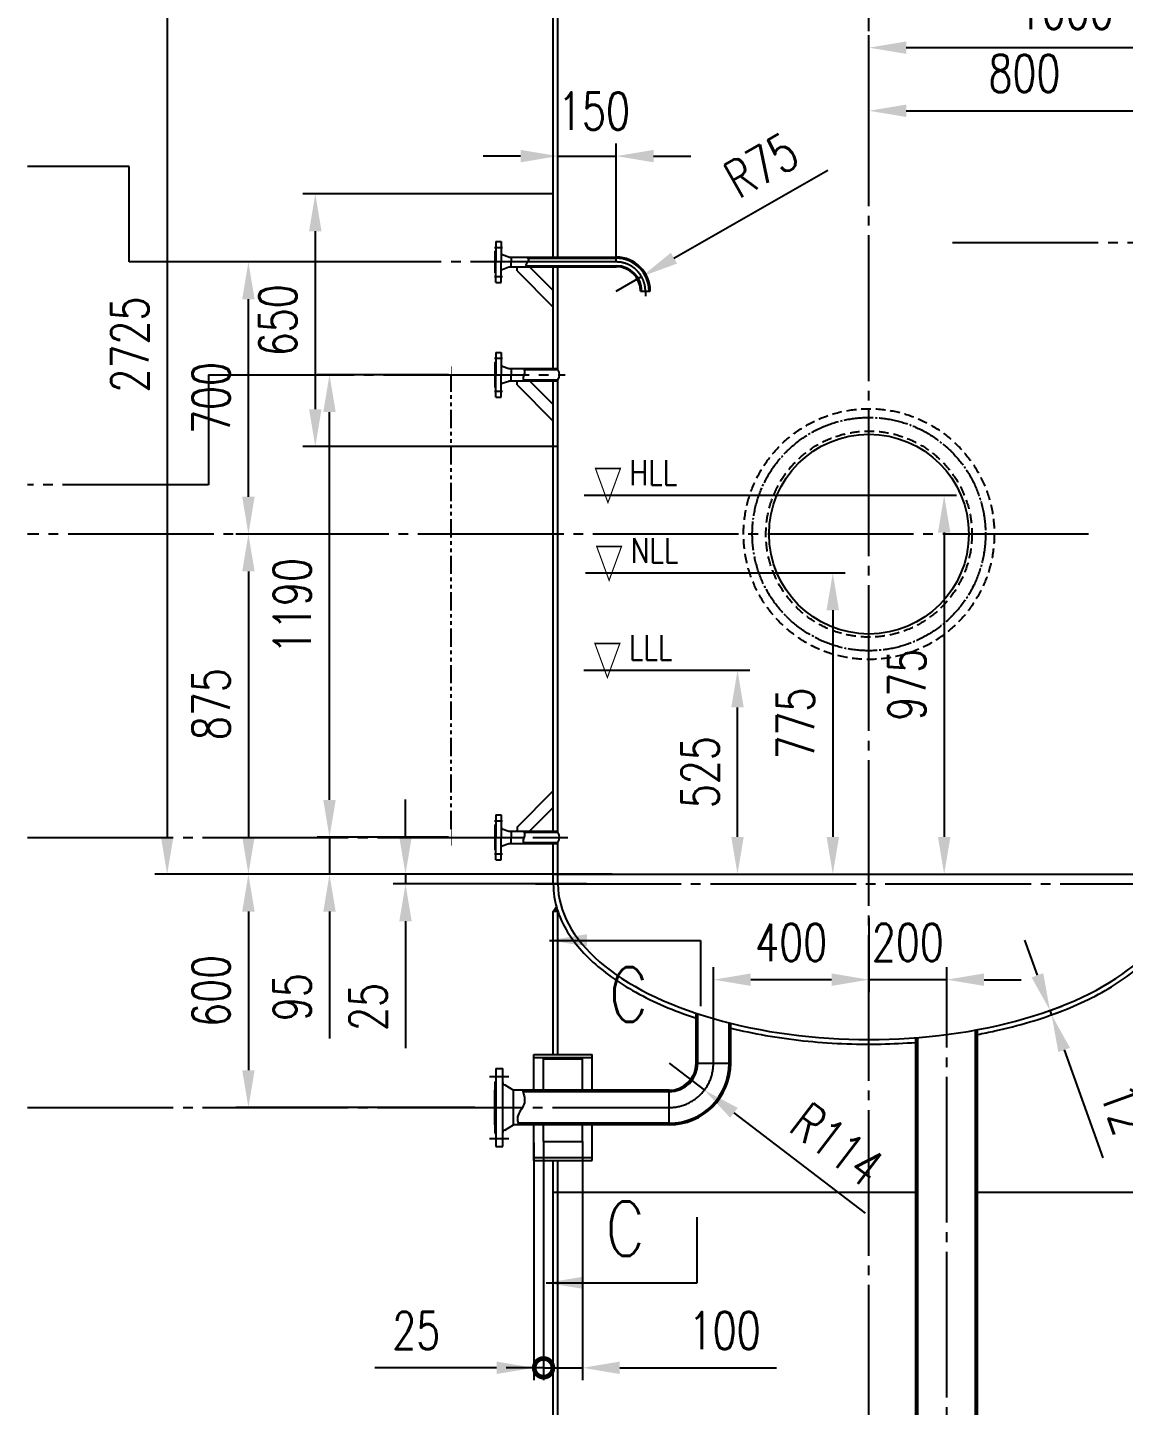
# Model space of a CAD drawing. Extents: x 16825 to 205982, y -10874 to 68273.
# Drawn here: x 188482 to 191301, y 33082 to 36627 of the extents above; entities that cross this region are included whole.
import ezdxf

# ---------------------------------------------------------------- set-up
doc = ezdxf.new("R2010")
doc.units = 0
doc.header["$LTSCALE"] = 5
doc.header["$MEASUREMENT"] = 0
for name, pattern in [('CENTER', [18, 15, -1, 1, -1]), ('DASHED', [0.75, 0.5, -0.25]), ('DIVIDE', [20, 15, -1, 1, -1, 1, -1]), ('PHANTOM2', [1.25, 0.625, -0.125, 0.125, -0.125, 0.125, -0.125])]:
    doc.linetypes.add(name, pattern=pattern)
doc.layers.get('0').update_dxf_attribs({"color": 4, "linetype": 'DIVIDE'})
doc.layers.get('DEFPOINTS').update_dxf_attribs({"linetype": 'CONTINUOUS'})
for name, color, linetype in [('ASHADE', 7, 'CONTINUOUS'), ('CEN', 6, 'CENTER'), ('DIM', 1, 'CONTINUOUS'), ('DIV', 5, 'PHANTOM2'), ('HID', 5, 'DASHED'), ('THIN', 1, 'CONTINUOUS'), ('THK', 2, 'CONTINUOUS'), ('TXT', 3, 'CONTINUOUS')]:
    doc.layers.add(name, color=color, linetype=linetype)
doc.styles.get("Standard").update_dxf_attribs({"font": 'simplex', "width": 0.75, "bigfont": 'hzdx'})
doc.dimstyles.new('DIM3', dxfattribs={"dimscale": 0, "dimtxt": 3, "dimasz": 3, "dimexe": 1, "dimexo": 0, "dimgap": 1.5, "dimtad": 1, "dimdec": 4, "dimdsep": 46, "dimtxsty": 'Standard', "dimcen": 3, "dimclrd": 1, "dimclrt": 3, "dimadec": 0, "dimazin": 0, "dimtfac": 0.75, "dimtdec": 4, "dimtix": 1, "dimtmove": 0, "dimatfit": 0, "dimfxl": 0, "dimtolj": 1, "dimtzin": 0, "dimarcsym": 0})

# ---------------------------------------------------------------- blocks, each defined once
blk = doc.blocks.new('*D221')
at = {"layer": 'DEFPOINTS', "color": 0}
for p in [(191111.8, 34098.4), (191115.9, 34087.1), (191115.9, 34087.1)]:
    blk.add_point(p, dxfattribs=at)
at = {"layer": 'DIM', "color": 1, "lineweight": -2}
for p, q in [((191079.5, 34188.8), (191047.1, 34279.2)), ((191111.8, 34098.4), (191115.9, 34087.1)), ((191148.2, 33996.8), (191247.6, 33719.2))]:
    blk.add_line(p, q, dxfattribs=at)
at = {"layer": 'DIM', "lineweight": -2}
for p, q in [((191111.8, 34098.4), (191142, 34109.2)), ((191115.9, 34087.1), (191146, 34097.9))]:
    blk.add_line(p, q, dxfattribs=at)
at = {"layer": 'DIM', "color": 1}
for points in [[(191094.5, 34194.2), (191064.4, 34183.4), (191111.8, 34098.4)], [(191163.3, 34002.1), (191133.2, 33991.4), (191115.9, 34087.1)]]:
    blk.add_solid(points, dxfattribs=at)
at = {"layer": 'DIM', "color": 3, "insert": (191304.5, 33845.1), "char_height": 96, "attachment_point": 5, "rotation": 289.6979}
blk.add_mtext('\\A1;12', dxfattribs=at)
blk = doc.blocks.new('*D220')
at = {"layer": 'DEFPOINTS', "color": 0}
for p in [(189453.9, 34448.7), (189917.5, 34448.7), (189919.9, 34423.7)]:
    blk.add_point(p, dxfattribs=at)
at = {"layer": 'DIM', "color": 1, "lineweight": -2}
for p, q in [((189453.9, 34544.7), (189453.9, 34640.7)), ((189453.9, 34448.7), (189453.9, 34423.7)), ((189453.9, 34327.7), (189453.9, 34001))]:
    blk.add_line(p, q, dxfattribs=at)
at = {"layer": 'DIM', "lineweight": -2}
for p, q in [((189917.5, 34448.7), (189421.9, 34448.7)), ((189919.9, 34423.7), (189421.9, 34423.7))]:
    blk.add_line(p, q, dxfattribs=at)
at = {"layer": 'DIM', "color": 1}
for points in [[(189437.9, 34544.7), (189469.9, 34544.7), (189453.9, 34448.7)], [(189437.9, 34327.7), (189469.9, 34327.7), (189453.9, 34423.7)]]:
    blk.add_solid(points, dxfattribs=at)
at = {"layer": 'DIM', "color": 3, "insert": (189357.9, 34107.3), "char_height": 96, "attachment_point": 5, "rotation": 90}
blk.add_mtext('\\A1;25', dxfattribs=at)
blk = doc.blocks.new('*D218')
at = {"layer": 'DEFPOINTS', "color": 0}
for p in [(189985.6, 34448.7), (189049.8, 33848.7), (189632.4, 33848.7)]:
    blk.add_point(p, dxfattribs=at)
at = {"layer": 'DIM', "lineweight": -2}
for p, q in [((189985.6, 34448.7), (189017.8, 34448.7)), ((189632.4, 33848.7), (189017.8, 33848.7))]:
    blk.add_line(p, q, dxfattribs=at)
at = {"layer": 'DIM', "color": 1, "lineweight": -2}
blk.add_line((189049.8, 34352.7), (189049.8, 33944.7), dxfattribs=at)
at = {"layer": 'DIM', "color": 1}
for points in [[(189033.8, 34352.7), (189065.8, 34352.7), (189049.8, 34448.7)], [(189033.8, 33944.7), (189065.8, 33944.7), (189049.8, 33848.7)]]:
    blk.add_solid(points, dxfattribs=at)
at = {"layer": 'DIM', "color": 3, "insert": (188953.8, 34148.7), "char_height": 96, "attachment_point": 5, "rotation": 90}
blk.add_mtext('\\A1;600', dxfattribs=at)
blk = doc.blocks.new('*D231')
at = {"layer": 'DEFPOINTS', "color": 0}
for p in [(189784.1, 33758.2), (189809.1, 33740.5), (189784.1, 33179.1)]:
    blk.add_point(p, dxfattribs=at)
at = {"layer": 'DIM', "lineweight": -2}
for p, q in [((189784.1, 33758.2), (189784.1, 33147.1)), ((189809.1, 33740.5), (189809.1, 33147.1))]:
    blk.add_line(p, q, dxfattribs=at)
at = {"layer": 'DIM', "color": 1, "lineweight": -2}
for p, q in [((189688.1, 33179.1), (189375.2, 33179.1)), ((189809.1, 33179.1), (189784.1, 33179.1)), ((189809.1, 33179.1), (189905.1, 33179.1))]:
    blk.add_line(p, q, dxfattribs=at)
at = {"layer": 'DIM', "color": 1}
blk.add_solid([(189688.1, 33195.1), (189688.1, 33163.1), (189784.1, 33179.1)], dxfattribs=at)
at = {"layer": 'DIM', "color": 3, "insert": (189481.5, 33275.1), "char_height": 96, "attachment_point": 5}
blk.add_mtext('\\A1;25', dxfattribs=at)
blk = doc.blocks.new('_None')
blk = doc.blocks.new('_DotSmall')
at = {"color": 0, "linetype": 'ByBlock', "const_width": 0.5}
blk.add_lwpolyline([(-0.0625, 0, 1), (0.0625, 0, 1)], format="xyb", close=True, dxfattribs=at)
blk = doc.blocks.new('*D230')
at = {"layer": 'DEFPOINTS', "color": 0}
for p in [(189809.1, 33761.5), (189909.1, 33761.5), (189909.1, 33179.1)]:
    blk.add_point(p, dxfattribs=at)
at = {"layer": 'DIM', "lineweight": -2}
for p, q in [((189809.1, 33761.5), (189809.1, 33147.1)), ((189909.1, 33761.5), (189909.1, 33147.1))]:
    blk.add_line(p, q, dxfattribs=at)
at = {"layer": 'DIM', "color": 1, "lineweight": -2}
for p, q in [((189809.1, 33179.1), (189713.1, 33179.1)), ((189809.1, 33179.1), (189909.1, 33179.1)), ((190005.1, 33179.1), (190408.7, 33179.1))]:
    blk.add_line(p, q, dxfattribs=at)
at = {"layer": 'DIM', "color": 1}
blk.add_solid([(190005.1, 33195.1), (190005.1, 33163.1), (189909.1, 33179.1)], dxfattribs=at)
at = {"layer": 'DIM', "color": 1, "lineweight": -2, "xscale": 96, "yscale": 96, "zscale": 96}
blk.add_blockref('_DotSmall', (189809.1, 33179.1), dxfattribs=at)
at = {"layer": 'DIM', "color": 3, "insert": (190274.9, 33275.1), "char_height": 96, "attachment_point": 5}
blk.add_mtext('\\A1;100', dxfattribs=at)
blk = doc.blocks.new('*D240')
at = {"layer": 'DEFPOINTS', "color": 0}
for p in [(190132.1, 33962.7), (190222.7, 33893.4)]:
    blk.add_point(p, dxfattribs=at)
at = {"layer": 'DIM', "color": 1, "lineweight": -2}
for p, q in [((190132.1, 33962.7), (190222.7, 33893.4)), ((190298.9, 33835.1), (190636.7, 33576.9))]:
    blk.add_line(p, q, dxfattribs=at)
at = {"layer": 'DIM', "color": 1}
blk.add_solid([(190308.6, 33847.8), (190289.2, 33822.4), (190222.7, 33893.4)], dxfattribs=at)
at = {"layer": 'DIM', "color": 3, "insert": (190564.2, 33753.1), "char_height": 96, "attachment_point": 5, "rotation": 322.6034}
blk.add_mtext('\\A1;R114', dxfattribs=at)
blk = doc.blocks.new('*D190')
at = {"layer": 'DEFPOINTS', "color": 0}
for p in [(189996.1, 36296), (189846.1, 36106.9), (189996.1, 36023.7)]:
    blk.add_point(p, dxfattribs=at)
at = {"layer": 'DIM', "color": 1, "lineweight": -2}
for p, q in [((189750.1, 36296), (189654.1, 36296)), ((189846.1, 36296), (189996.1, 36296)), ((190092.1, 36296), (190188.1, 36296))]:
    blk.add_line(p, q, dxfattribs=at)
at = {"layer": 'DIM', "lineweight": -2}
for p, q in [((189846.1, 36106.9), (189846.1, 36328)), ((189996.1, 36023.7), (189996.1, 36328))]:
    blk.add_line(p, q, dxfattribs=at)
at = {"layer": 'DIM', "color": 1}
for points in [[(189750.1, 36312), (189750.1, 36280), (189846.1, 36296)], [(190092.1, 36312), (190092.1, 36280), (189996.1, 36296)]]:
    blk.add_solid(points, dxfattribs=at)
at = {"layer": 'DIM', "color": 3, "insert": (189938.8, 36411.9), "char_height": 96, "attachment_point": 5}
blk.add_mtext('\\A1;150', dxfattribs=at)
blk = doc.blocks.new('*D192')
at = {"layer": 'DEFPOINTS', "color": 0}
for p in [(189258.4, 35733.7), (189564.7, 35733.7), (189451.4, 34543.7)]:
    blk.add_point(p, dxfattribs=at)
at = {"layer": 'DIM', "lineweight": -2}
for p, q in [((189564.7, 35733.7), (189226.4, 35733.7)), ((189451.4, 34543.7), (189226.4, 34543.7))]:
    blk.add_line(p, q, dxfattribs=at)
at = {"layer": 'DIM', "color": 1, "lineweight": -2}
blk.add_line((189258.4, 34639.7), (189258.4, 35637.7), dxfattribs=at)
at = {"layer": 'DIM', "color": 1}
for points in [[(189242.4, 35637.7), (189274.4, 35637.7), (189258.4, 35733.7)], [(189242.4, 34639.7), (189274.4, 34639.7), (189258.4, 34543.7)]]:
    blk.add_solid(points, dxfattribs=at)
at = {"layer": 'DIM', "color": 3, "insert": (189162.4, 35138.7), "char_height": 96, "attachment_point": 5, "rotation": 90}
blk.add_mtext('\\A1;1190', dxfattribs=at)
blk = doc.blocks.new('*D191')
at = {"layer": 'DEFPOINTS', "color": 0}
for p in [(189185, 35323.7), (189049.8, 34448.7), (189508, 34448.7)]:
    blk.add_point(p, dxfattribs=at)
at = {"layer": 'DIM', "lineweight": -2}
for p, q in [((189185, 35323.7), (189017.8, 35323.7)), ((189508, 34448.7), (189017.8, 34448.7))]:
    blk.add_line(p, q, dxfattribs=at)
at = {"layer": 'DIM', "color": 1, "lineweight": -2}
blk.add_line((189049.8, 35227.7), (189049.8, 34544.7), dxfattribs=at)
at = {"layer": 'DIM', "color": 1}
for points in [[(189033.8, 35227.7), (189065.8, 35227.7), (189049.8, 35323.7)], [(189033.8, 34544.7), (189065.8, 34544.7), (189049.8, 34448.7)]]:
    blk.add_solid(points, dxfattribs=at)
at = {"layer": 'DIM', "color": 3, "insert": (188953.8, 34886.2), "char_height": 96, "attachment_point": 5, "rotation": 90}
blk.add_mtext('\\A1;875', dxfattribs=at)
blk = doc.blocks.new('*D193')
at = {"layer": 'DEFPOINTS', "color": 0}
for p in [(189258.4, 34543.7), (189564.7, 34543.7), (189508, 34448.7)]:
    blk.add_point(p, dxfattribs=at)
at = {"layer": 'DIM', "color": 1, "lineweight": -2}
for p, q in [((189258.4, 34639.7), (189258.4, 34735.7)), ((189258.4, 34543.7), (189258.4, 34448.7)), ((189258.4, 34352.7), (189258.4, 34026.3))]:
    blk.add_line(p, q, dxfattribs=at)
at = {"layer": 'DIM', "lineweight": -2}
for p, q in [((189564.7, 34543.7), (189226.4, 34543.7)), ((189508, 34448.7), (189226.4, 34448.7))]:
    blk.add_line(p, q, dxfattribs=at)
at = {"layer": 'DIM', "color": 1}
for points in [[(189242.4, 34639.7), (189274.4, 34639.7), (189258.4, 34543.7)], [(189242.4, 34352.7), (189274.4, 34352.7), (189258.4, 34448.7)]]:
    blk.add_solid(points, dxfattribs=at)
at = {"layer": 'DIM', "color": 3, "insert": (189162.4, 34132.5), "char_height": 96, "attachment_point": 5, "rotation": 90}
blk.add_mtext('\\A1;95', dxfattribs=at)
blk = doc.blocks.new('*D194')
at = {"layer": 'DEFPOINTS', "color": 0}
for p in [(189049.8, 36023.7), (189228.7, 36023.7), (189185, 35323.7)]:
    blk.add_point(p, dxfattribs=at)
at = {"layer": 'DIM', "lineweight": -2}
for p, q in [((189228.7, 36023.7), (189017.8, 36023.7)), ((189185, 35323.7), (189017.8, 35323.7))]:
    blk.add_line(p, q, dxfattribs=at)
at = {"layer": 'DIM', "color": 1, "lineweight": -2}
blk.add_line((189049.8, 35419.7), (189049.8, 35927.7), dxfattribs=at)
at = {"layer": 'DIM', "color": 1}
for points in [[(189033.8, 35927.7), (189065.8, 35927.7), (189049.8, 36023.7)], [(189033.8, 35419.7), (189065.8, 35419.7), (189049.8, 35323.7)]]:
    blk.add_solid(points, dxfattribs=at)
at = {"layer": 'DIM', "color": 3, "insert": (188953.8, 35673.7), "char_height": 96, "attachment_point": 5, "rotation": 90}
blk.add_mtext('\\A1;700', dxfattribs=at)
blk = doc.blocks.new('*D196')
at = {"layer": 'DEFPOINTS', "color": 0}
for p in [(190200.1, 35423.7), (190700.3, 34448.7), (190839.6, 34448.7)]:
    blk.add_point(p, dxfattribs=at)
at = {"layer": 'THIN', "lineweight": -2}
for p, q in [((190200.1, 35423.7), (190871.6, 35423.7)), ((190700.3, 34448.7), (190871.6, 34448.7))]:
    blk.add_line(p, q, dxfattribs=at)
at = {"layer": 'THIN', "color": 1, "lineweight": -2}
blk.add_line((190839.6, 35327.7), (190839.6, 34544.7), dxfattribs=at)
at = {"layer": 'THIN', "color": 1}
for points in [[(190823.6, 35327.7), (190855.6, 35327.7), (190839.6, 35423.7)], [(190823.6, 34544.7), (190855.6, 34544.7), (190839.6, 34448.7)]]:
    blk.add_solid(points, dxfattribs=at)
at = {"layer": 'THIN', "color": 3, "insert": (190743.6, 34936.2), "char_height": 96, "attachment_point": 5, "rotation": 90}
blk.add_mtext('\\A1;975', dxfattribs=at)
blk = doc.blocks.new('*D201')
at = {"layer": 'DEFPOINTS', "color": 0}
for p in [(190646.1, 34177.5), (190646.1, 34104.6), (190846.1, 34056.4)]:
    blk.add_point(p, dxfattribs=at)
at = {"layer": 'DIM', "lineweight": -2}
for p, q in [((190646.1, 34104.6), (190646.1, 34209.5)), ((190846.1, 34056.4), (190846.1, 34209.5))]:
    blk.add_line(p, q, dxfattribs=at)
at = {"layer": 'DIM', "color": 1, "lineweight": -2}
for p, q in [((190550.1, 34177.5), (190454.1, 34177.5)), ((190846.1, 34177.5), (190646.1, 34177.5)), ((190942.1, 34177.5), (191038.1, 34177.5))]:
    blk.add_line(p, q, dxfattribs=at)
at = {"layer": 'DIM', "color": 1}
for points in [[(190550.1, 34193.5), (190550.1, 34161.5), (190646.1, 34177.5)], [(190942.1, 34193.5), (190942.1, 34161.5), (190846.1, 34177.5)]]:
    blk.add_solid(points, dxfattribs=at)
at = {"layer": 'DIM', "color": 3, "insert": (190746.1, 34273.5), "char_height": 96, "attachment_point": 5}
blk.add_mtext('\\A1;200', dxfattribs=at)
blk = doc.blocks.new('*D200')
at = {"layer": 'DEFPOINTS', "color": 0}
for p in [(190646.1, 34336.5), (190246.1, 34177.5), (190246.1, 34097.3)]:
    blk.add_point(p, dxfattribs=at)
at = {"layer": 'DIM', "lineweight": -2}
for p, q in [((190646.1, 34336.5), (190646.1, 34145.5)), ((190246.1, 34097.3), (190246.1, 34209.5))]:
    blk.add_line(p, q, dxfattribs=at)
at = {"layer": 'DIM', "color": 1, "lineweight": -2}
blk.add_line((190550.1, 34177.5), (190342.1, 34177.5), dxfattribs=at)
at = {"layer": 'DIM', "color": 1}
for points in [[(190342.1, 34193.5), (190342.1, 34161.5), (190246.1, 34177.5)], [(190550.1, 34193.5), (190550.1, 34161.5), (190646.1, 34177.5)]]:
    blk.add_solid(points, dxfattribs=at)
at = {"layer": 'DIM', "color": 3, "insert": (190446.1, 34273.5), "char_height": 96, "attachment_point": 5}
blk.add_mtext('\\A1;400', dxfattribs=at)
blk = doc.blocks.new('*D199')
at = {"layer": 'DEFPOINTS', "color": 0}
for p in [(190198.6, 34973.7), (190308, 34973.7), (190242.6, 34448.7)]:
    blk.add_point(p, dxfattribs=at)
at = {"layer": 'THIN', "lineweight": -2}
for p, q in [((190198.6, 34973.7), (190340, 34973.7)), ((190242.6, 34448.7), (190340, 34448.7))]:
    blk.add_line(p, q, dxfattribs=at)
at = {"layer": 'THIN', "color": 1, "lineweight": -2}
blk.add_line((190308, 34544.7), (190308, 34877.7), dxfattribs=at)
at = {"layer": 'THIN', "color": 1}
for points in [[(190292, 34877.7), (190324, 34877.7), (190308, 34973.7)], [(190292, 34544.7), (190324, 34544.7), (190308, 34448.7)]]:
    blk.add_solid(points, dxfattribs=at)
at = {"layer": 'THIN', "color": 3, "insert": (190212, 34711.2), "char_height": 96, "attachment_point": 5, "rotation": 90}
blk.add_mtext('\\A1;525', dxfattribs=at)
blk = doc.blocks.new('*D198')
at = {"layer": 'DEFPOINTS', "color": 0}
for p in [(190203.1, 35223.7), (190408.4, 34448.7), (190553.1, 34448.7)]:
    blk.add_point(p, dxfattribs=at)
at = {"layer": 'THIN', "lineweight": -2}
for p, q in [((190203.1, 35223.7), (190585.1, 35223.7)), ((190408.4, 34448.7), (190585.1, 34448.7))]:
    blk.add_line(p, q, dxfattribs=at)
at = {"layer": 'THIN', "color": 1, "lineweight": -2}
blk.add_line((190553.1, 35127.7), (190553.1, 34544.7), dxfattribs=at)
at = {"layer": 'THIN', "color": 1}
for points in [[(190537.1, 35127.7), (190569.1, 35127.7), (190553.1, 35223.7)], [(190537.1, 34544.7), (190569.1, 34544.7), (190553.1, 34448.7)]]:
    blk.add_solid(points, dxfattribs=at)
at = {"layer": 'THIN', "color": 3, "insert": (190457.1, 34836.2), "char_height": 96, "attachment_point": 5, "rotation": 90}
blk.add_mtext('\\A1;775', dxfattribs=at)
blk = doc.blocks.new('*D185')
at = {"layer": 'DEFPOINTS', "color": 0}
for p in [(190646.1, 36574.9), (191658.1, 36338.7), (190646.1, 36305.4)]:
    blk.add_point(p, dxfattribs=at)
at = {"layer": 'DIM', "lineweight": -2}
for p, q in [((190646.1, 36305.4), (190646.1, 36606.9)), ((191658.1, 36338.7), (191658.1, 36606.9))]:
    blk.add_line(p, q, dxfattribs=at)
at = {"layer": 'DIM', "color": 1, "lineweight": -2}
blk.add_line((191562.1, 36574.9), (190742.1, 36574.9), dxfattribs=at)
at = {"layer": 'DIM', "color": 1}
for points in [[(190742.1, 36590.9), (190742.1, 36558.9), (190646.1, 36574.9)], [(191562.1, 36590.9), (191562.1, 36558.9), (191658.1, 36574.9)]]:
    blk.add_solid(points, dxfattribs=at)
at = {"layer": 'DIM', "color": 3, "insert": (191152.1, 36670.9), "char_height": 96, "attachment_point": 5}
blk.add_mtext('\\A1;1000', dxfattribs=at)
blk = doc.blocks.new('*D186')
at = {"layer": 'DEFPOINTS', "color": 0}
for p in [(190061.2, 35985.9), (189996.1, 35948.7)]:
    blk.add_point(p, dxfattribs=at)
at = {"layer": 'DIM', "color": 1, "lineweight": -2}
for p, q in [((190144.6, 36033.5), (190540.4, 36259.7)), ((189996.1, 35948.7), (190061.2, 35985.9))]:
    blk.add_line(p, q, dxfattribs=at)
at = {"layer": 'DIM', "color": 1}
blk.add_solid([(190136.6, 36047.4), (190152.5, 36019.6), (190061.2, 35985.9)], dxfattribs=at)
at = {"layer": 'DIM', "color": 3, "insert": (190369.2, 36272.4), "char_height": 96, "attachment_point": 5, "rotation": 29.7444}
blk.add_mtext('\\A1;R75', dxfattribs=at)
blk = doc.blocks.new('*D252')
at = {"layer": 'ASHADE', "lineweight": -2}
for p, q in [((189834.1, 36198.7), (189189.9, 36198.7)), ((189846.1, 35548.7), (189189.9, 35548.7))]:
    blk.add_line(p, q, dxfattribs=at)
at = {"layer": 'ASHADE', "color": 1, "lineweight": -2}
blk.add_line((189221.9, 36102.7), (189221.9, 35644.7), dxfattribs=at)
at = {"layer": 'ASHADE', "color": 1}
for points in [[(189205.9, 36102.7), (189237.9, 36102.7), (189221.9, 36198.7)], [(189205.9, 35644.7), (189237.9, 35644.7), (189221.9, 35548.7)]]:
    blk.add_solid(points, dxfattribs=at)
at = {"layer": 'DEFPOINTS', "color": 0}
for p in [(189834.1, 36198.7), (189221.9, 35548.7), (189846.1, 35548.7)]:
    blk.add_point(p, dxfattribs=at)
at = {"layer": 'ASHADE', "color": 3, "insert": (189125.9, 35873.7), "char_height": 96, "attachment_point": 5, "rotation": 90}
blk.add_mtext('\\A1;650', dxfattribs=at)
blk = doc.blocks.new('*D254')
at = {"layer": 'DEFPOINTS', "color": 0}
for p in [(189846.1, 37173.7), (188840.8, 34448.7), (189846.1, 34448.7)]:
    blk.add_point(p, dxfattribs=at)
at = {"layer": 'DIM', "lineweight": -2}
for p, q in [((189846.1, 37173.7), (188808.8, 37173.7)), ((189846.1, 34448.7), (188808.8, 34448.7))]:
    blk.add_line(p, q, dxfattribs=at)
at = {"layer": 'DIM', "color": 1, "lineweight": -2}
blk.add_line((188840.8, 37077.7), (188840.8, 34544.7), dxfattribs=at)
at = {"layer": 'DIM', "color": 1}
for points in [[(188824.8, 37077.7), (188856.8, 37077.7), (188840.8, 37173.7)], [(188824.8, 34544.7), (188856.8, 34544.7), (188840.8, 34448.7)]]:
    blk.add_solid(points, dxfattribs=at)
at = {"layer": 'DIM', "color": 3, "insert": (188744.8, 35811.2), "char_height": 96, "attachment_point": 5, "rotation": 90}
blk.add_mtext('\\A1;2725', dxfattribs=at)
blk = doc.blocks.new('*D256')
at = {"layer": 'DEFPOINTS', "color": 0}
for p in [(191446.1, 36412.6), (190646.1, 36338.7), (191446.1, 36338.7)]:
    blk.add_point(p, dxfattribs=at)
at = {"layer": 'THK', "lineweight": -2}
for p, q in [((190646.1, 36338.7), (190646.1, 36444.6)), ((191446.1, 36338.7), (191446.1, 36444.6))]:
    blk.add_line(p, q, dxfattribs=at)
at = {"layer": 'THK', "color": 1, "lineweight": -2}
blk.add_line((190742.1, 36412.6), (191350.1, 36412.6), dxfattribs=at)
at = {"layer": 'THK', "color": 1}
for points in [[(190742.1, 36428.6), (190742.1, 36396.6), (190646.1, 36412.6)], [(191350.1, 36428.6), (191350.1, 36396.6), (191446.1, 36412.6)]]:
    blk.add_solid(points, dxfattribs=at)
at = {"layer": 'THK', "color": 3, "insert": (191046.1, 36508.6), "char_height": 96, "attachment_point": 5}
blk.add_mtext('\\A1;800', dxfattribs=at)

msp = doc.modelspace()

# ---------------------------------------------------------------- hatches: boundary and pattern name
at = {"layer": 'THK'}
h = msp.add_hatch(color=256, dxfattribs=at)
edge = h.paths.add_edge_path()
edge.add_spline(control_points=[(189846.09, 34352.622), (189845.525, 34354.282), (189844.979, 34355.944), (189843.638, 34360.186), (189842.871, 34362.77), (189842.151, 34365.357)], knot_values=[3.27974453, 3.27974453, 3.27974453, 3.27974453, 3.29173711, 3.29173711, 3.3103075, 3.3103075, 3.3103075, 3.3103075], degree=3, periodic=0)
edge.add_line((189842.151, 34365.357), (189834.09, 34352.622))
edge.add_line((189834.09, 34352.622), (189846.09, 34352.622))

# ---------------------------------------------------------------- linework, layer by layer
at = {"layer": 'CEN', "ltscale": 5}
for p, q in [((190646.09, 28517.234), (190646.09, 65626.635)), ((188742.863, 36269.577), (188481.678, 36269.577)), ((188742.863, 36023.657), (188742.863, 36269.577)), ((190861.111, 36073.657), (193769.599, 36073.657)), ((189996.09, 36023.657), (188742.863, 36023.657)), ((190071.09, 35948.657), (190071.09, 35935.95)), ((188946.972, 35733.657), (188946.972, 35450.704)), ((188946.972, 35733.657), (189864.797, 35733.657)), ((188946.972, 35450.704), (188481.678, 35450.704)), ((191210.794, 35323.657), (188481.678, 35323.657)), ((188481.678, 34543.657), (189864.797, 34543.657)), ((189788.198, 34543.657), (189871.346, 34543.657)), ((189788.198, 34423.657), (191503.983, 34423.657)), ((190246.09, 33962.657), (190246.09, 34097.275)), ((190846.09, 31302.657), (190846.09, 34056.362)), ((188481.678, 33848.657), (190132.09, 33848.657))]:
    msp.add_line(p, q, dxfattribs=at)
at = {"layer": 'CEN'}
for p, q in [((189683.09, 36061.157), (189703.09, 36061.157)), ((189683.09, 35986.157), (189703.09, 35986.157)), ((189683.09, 35776.157), (189703.09, 35776.157)), ((189683.09, 35691.157), (189703.09, 35691.157)), ((189683.09, 34586.157), (189703.09, 34586.157)), ((189683.09, 34501.157), (189703.09, 34501.157)), ((189670.393, 33928.657), (189719.787, 33928.657)), ((189670.393, 33768.657), (189719.787, 33768.657))]:
    msp.add_line(p, q, dxfattribs=at)
msp.add_circle((190646.09, 35323.657), 300, dxfattribs=at)
at = {"layer": 'CEN', "ltscale": 5}
for centre, radius, start, end in [((189996.09, 35948.657), 75, 360, 90), ((190132.09, 33962.657), 114, 270, 0)]:
    msp.add_arc(centre, radius, start, end, dxfattribs=at)
at = {"layer": 'DIM'}
for p, q in [((190213.197, 34278.693), (190213.197, 34109.646)), ((190204.357, 33397.802), (190204.357, 33566.85))]:
    msp.add_line(p, q, dxfattribs=at)
at = {"layer": 'DIV', "ltscale": 15}
msp.add_line((189571.766, 34565.007), (189571.766, 35733.657), dxfattribs=at)
at = {"layer": 'HID', "ltscale": 10}
for radius in [322.5, 265]:
    msp.add_circle((190646.09, 35323.657), radius, dxfattribs=at)
at = {"layer": 'THIN'}
for points, knots in [([(189757.699, 35749.657), (189759.314, 35745.458), (189762.27, 35737.772), (189754.659, 35727.557), (189756.828, 35720.948), (189758.434, 35717.657)], [0, 0, 0, 0, 12.64182466, 23.14153877, 33.42181086, 33.42181086, 33.42181086, 33.42181086]), ([(189757.699, 34559.657), (189759.314, 34555.458), (189762.27, 34547.772), (189754.659, 34537.557), (189756.828, 34530.948), (189758.434, 34527.657)], [0, 0, 0, 0, 12.64182466, 23.14153877, 33.42181086, 33.42181086, 33.42181086, 33.42181086]), ([(189754.712, 33893.157), (189759.415, 33880.518), (189765.475, 33856.274), (189738.013, 33829.744), (189742.64, 33811.32), (189745.573, 33804.157)], [10.82400445, 10.82400445, 10.82400445, 10.82400445, 48.17449754, 83.7741872, 105.76321768, 105.76321768, 105.76321768, 105.76321768])]:
    msp.add_open_spline(points, degree=3, knots=knots, dxfattribs=at)
at = {"layer": 'THK'}
for p, q in [((189846.09, 36036.157), (189846.09, 54598.657)), ((189834.09, 36036.157), (189834.09, 42948.657)), ((189684.09, 36051.657), (189684.09, 35995.657)), ((189684.09, 36051.657), (189686.09, 36051.657)), ((189686.09, 36076.157), (189686.09, 36023.657)), ((189686.09, 36076.157), (189700.09, 36076.157)), ((189700.09, 36076.157), (189700.09, 36023.657)), ((189702.552, 36042.632), (189719.352, 36036.465)), ((189720.89, 36036.157), (189726.09, 36036.157)), ((189726.09, 36036.157), (189996.09, 36036.157)), ((189726.09, 36036.157), (189726.09, 36023.657)), ((189726.09, 36011.157), (189996.09, 36011.157)), ((189741.09, 36000.748), (189741.09, 36011.157)), ((189764.023, 36014.157), (189996.09, 36014.157)), ((189769.196, 36033.157), (189996.09, 36033.157)), ((189773.107, 36011.157), (189834.09, 35950.174)), ((189834.09, 35749.657), (189834.09, 36011.157)), ((189846.09, 35746.657), (189846.09, 36011.157)), ((189684.09, 35995.657), (189686.09, 35995.657)), ((189741.09, 36000.748), (189834.09, 35907.748)), ((190058.59, 35948.657), (190083.59, 35948.657)), ((189684.09, 35766.157), (189686.09, 35766.157)), ((189684.09, 35766.157), (189684.09, 35701.157)), ((189686.09, 35791.157), (189700.09, 35791.157)), ((189686.09, 35791.157), (189686.09, 35733.657)), ((189700.09, 35791.157), (189700.09, 35733.657)), ((189702.64, 35755.666), (189719.391, 35749.929)), ((189720.841, 35749.657), (189726.09, 35749.657)), ((189726.09, 35749.657), (189726.09, 35733.657)), ((189726.09, 35749.657), (189846.09, 35749.657)), ((189758.821, 35746.657), (189846.09, 35746.657)), ((189684.09, 35701.157), (189686.09, 35701.157)), ((189726.09, 35717.657), (189846.09, 35717.657)), ((189741.09, 35707.248), (189741.09, 35717.657)), ((189741.09, 35707.248), (189834.09, 35614.248)), ((189757.147, 35720.657), (189846.09, 35720.657)), ((189773.107, 35717.657), (189834.09, 35656.674)), ((189834.09, 34768.157), (189834.09, 35717.657)), ((189846.09, 34764.157), (189846.09, 35720.657)), ((190598.925, 35621.445), (190599.394, 35618.482)), ((190693.255, 35621.445), (190692.786, 35618.482)), ((190508.556, 35590.278), (190511.23, 35591.64)), ((190509.212, 35592.296), (190510.574, 35589.623)), ((190597.678, 35619.729), (190600.641, 35620.199)), ((190691.539, 35620.199), (190694.502, 35619.729)), ((190780.951, 35591.64), (190783.624, 35590.278)), ((190782.968, 35592.296), (190781.606, 35589.623)), ((190432.897, 35536.85), (190435.019, 35534.729)), ((190432.897, 35534.729), (190435.019, 35536.85)), ((190859.283, 35536.85), (190857.162, 35534.729)), ((190857.162, 35536.85), (190859.283, 35534.729)), ((190377.452, 35460.536), (190380.125, 35459.174)), ((190378.107, 35458.518), (190379.469, 35461.191)), ((190914.729, 35460.536), (190912.056, 35459.174)), ((190912.711, 35461.191), (190914.073, 35458.518)), ((189913.954, 35423.657), (190200.079, 35423.657)), ((190943.878, 35370.822), (190940.915, 35370.353)), ((190942.162, 35372.069), (190942.631, 35369.106)), ((190943.878, 35276.492), (190940.915, 35276.962)), ((190942.631, 35278.209), (190942.162, 35275.246)), ((189916.933, 35223.657), (190203.058, 35223.657)), ((190377.452, 35186.779), (190380.125, 35188.141)), ((190379.469, 35186.124), (190378.107, 35188.797)), ((190914.729, 35186.779), (190912.056, 35188.141)), ((190914.073, 35188.797), (190912.711, 35186.124)), ((190432.897, 35110.465), (190435.019, 35112.586)), ((190435.019, 35110.465), (190432.897, 35112.586)), ((190859.283, 35110.465), (190857.162, 35112.586)), ((190859.283, 35112.586), (190857.162, 35110.465)), ((190511.23, 35055.675), (190508.556, 35057.036)), ((190509.212, 35055.019), (190510.574, 35057.692)), ((190783.624, 35057.036), (190780.951, 35055.675)), ((190782.968, 35055.019), (190781.606, 35057.692)), ((190600.641, 35027.116), (190597.678, 35027.586)), ((190598.925, 35025.869), (190599.394, 35028.832)), ((190694.502, 35027.586), (190691.539, 35027.116)), ((190693.255, 35025.869), (190692.786, 35028.832)), ((189912.461, 34973.657), (190198.586, 34973.657)), ((189834.09, 34559.657), (189834.09, 34768.157)), ((189846.09, 34556.657), (189846.09, 34764.157)), ((189741.09, 34570.067), (189834.09, 34663.067)), ((189686.09, 34601.157), (189686.09, 34543.657)), ((189686.09, 34601.157), (189700.09, 34601.157)), ((189700.09, 34601.157), (189700.09, 34543.657)), ((189773.107, 34559.657), (189834.09, 34620.641)), ((189684.09, 34576.157), (189684.09, 34511.157)), ((189684.09, 34576.157), (189686.09, 34576.157)), ((189702.64, 34565.666), (189719.391, 34559.929)), ((189720.841, 34559.657), (189726.09, 34559.657)), ((189726.09, 34559.657), (189726.09, 34543.657)), ((189726.09, 34559.657), (189846.09, 34559.657)), ((189741.09, 34570.067), (189741.09, 34559.657)), ((189726.09, 34527.657), (189846.09, 34527.657)), ((189757.147, 34530.657), (189846.09, 34530.657)), ((189758.821, 34556.657), (189846.09, 34556.657)), ((189834.09, 34423.657), (189834.09, 34527.657)), ((189846.09, 34423.657), (189846.09, 34530.657)), ((189684.09, 34511.157), (189686.09, 34511.157)), ((189834.09, 34448.657), (191458.09, 34448.657)), ((189834.09, 34352.622), (189842.151, 34365.358)), ((189834.09, 33985.157), (189834.09, 34352.622)), ((189846.09, 34352.622), (189834.09, 34352.622)), ((189846.09, 33985.157), (189846.09, 34352.621)), ((190201.59, 33962.657), (190201.59, 34091.084)), ((190205.59, 33962.657), (190205.59, 34089.756)), ((190286.59, 33962.657), (190286.59, 34066.32)), ((190290.59, 33962.657), (190290.59, 34065.321)), ((190766.59, 31302.657), (190766.59, 34028.221)), ((190771.59, 31302.657), (190771.59, 34028.61)), ((190920.59, 31302.657), (190920.59, 34047.942)), ((190925.59, 31302.657), (190925.59, 34048.864)), ((189784.09, 33985.157), (189934.09, 33985.157)), ((189784.09, 33893.157), (189784.09, 33985.157)), ((189784.09, 33977.157), (189934.09, 33977.157)), ((189809.09, 33974.157), (189909.09, 33974.157)), ((189809.09, 33893.157), (189809.09, 33974.157)), ((189909.09, 33893.157), (189909.09, 33974.157)), ((189934.09, 33893.157), (189934.09, 33985.157)), ((190201.59, 33962.657), (190290.59, 33962.657)), ((189686.09, 33948.657), (189686.09, 33748.657)), ((189686.09, 33948.657), (189704.09, 33948.657)), ((189704.09, 33748.657), (189704.09, 33948.657)), ((189684.09, 33914.657), (189684.09, 33782.657)), ((189684.09, 33914.657), (189686.09, 33914.657)), ((189684.09, 33804.157), (189684.09, 33893.157)), ((189709.359, 33907.011), (189732.095, 33893.157)), ((190132.09, 33893.157), (189732.095, 33893.157)), ((189732.095, 33804.157), (189732.095, 33893.157)), ((190132.09, 33889.157), (189756.143, 33889.157)), ((190132.09, 33804.157), (190132.09, 33893.157)), ((189684.09, 33782.657), (189686.09, 33782.657)), ((189709.359, 33790.304), (189732.095, 33804.157)), ((190132.09, 33804.157), (189732.095, 33804.157)), ((190132.09, 33808.157), (189744.064, 33808.157)), ((189784.09, 33712.157), (189784.09, 33804.157)), ((189809.09, 33761.473), (189809.09, 33804.157)), ((189909.09, 33761.473), (189909.09, 33804.157)), ((189934.09, 33712.157), (189934.09, 33804.157)), ((189686.09, 33748.657), (189704.09, 33748.657)), ((189809.09, 33761.473), (189909.09, 33761.473)), ((189784.09, 33720.157), (189934.09, 33720.157)), ((189784.09, 33712.157), (189934.09, 33712.157)), ((189834.09, 31079.448), (189834.09, 33712.157)), ((189846.09, 31080.23), (189846.09, 33712.157)), ((189834.09, 33630.949), (190366.59, 33630.949)), ((190366.59, 33630.949), (190766.59, 33630.949)), ((190925.59, 33630.949), (191458.09, 33630.949))]:
    msp.add_line(p, q, dxfattribs=at)
at = {"layer": 'THK', "extrusion": (0, 1.22461e-16, -1)}
for p, q in [((189686.09, 35971.157), (189686.09, 36023.657)), ((189700.09, 35971.157), (189700.09, 36023.657)), ((189702.552, 36004.683), (189719.352, 36010.85)), ((189720.89, 36011.157), (189726.09, 36011.157)), ((189726.09, 36011.157), (189726.09, 36023.657)), ((189686.09, 35971.157), (189700.09, 35971.157)), ((189686.09, 35676.157), (189686.09, 35733.657)), ((189700.09, 35676.157), (189700.09, 35733.657)), ((189726.09, 35717.657), (189726.09, 35733.657)), ((189702.64, 35711.649), (189719.391, 35717.385)), ((189720.841, 35717.657), (189726.09, 35717.657)), ((189686.09, 35676.157), (189700.09, 35676.157)), ((189686.09, 34486.157), (189686.09, 34543.657)), ((189700.09, 34486.157), (189700.09, 34543.657)), ((189702.64, 34521.649), (189719.391, 34527.385)), ((189720.841, 34527.657), (189726.09, 34527.657)), ((189726.09, 34527.657), (189726.09, 34543.657)), ((189686.09, 34486.157), (189700.09, 34486.157))]:
    msp.add_line(p, q, dxfattribs=at)
at = {"layer": 'THK', "const_width": 2}
for points in [[(189550.416, 35733.657), (189593.116, 35733.657)], [(189571.766, 35712.308), (189571.766, 35755.007)], [(189571.766, 34522.308), (189571.766, 34565.007)], [(189550.416, 34543.657), (189593.116, 34543.657)]]:
    msp.add_lwpolyline(points, dxfattribs=at)
at = {"layer": 'THK'}
msp.add_circle((190646.09, 35323.657), 257, dxfattribs=at)
for centre, radius, start, end in [((189704.09, 36046.324), 4, 180, 247.380135), ((189720.89, 36040.157), 4, 247.380135, 270), ((189996.09, 35948.657), 87.5, 360, 90), ((189996.09, 35948.657), 84.5, 360, 90), ((189996.09, 35948.657), 65.5, 360, 90), ((189996.09, 35948.657), 62.5, 360, 90), ((189704.09, 35759.394), 4, 180, 248.749494), ((189720.841, 35753.657), 4, 248.749494, 270), ((189828.548, 35733.657), 21.834, 323.459651, 36.540349), ((189704.09, 34569.394), 4, 180, 248.749494), ((189720.841, 34563.657), 4, 248.749494, 270), ((189828.548, 34543.657), 21.834, 323.459651, 36.540349), ((190132.09, 33962.657), 69.5, 270, 0), ((190132.09, 33962.657), 158.5, 270, 0), ((190132.09, 33962.657), 73.5, 270, 0), ((190132.09, 33962.657), 154.5, 270, 0), ((189710.09, 33912.966), 6, 180, 263), ((189710.09, 33784.349), 6, 97, 180)]:
    msp.add_arc(centre, radius, start, end, dxfattribs=at)
at = {"layer": 'THK', "extrusion": (0, 1.22461e-16, -1)}
for centre, start, end in [((-189720.89, 36007.157), 67.380135, 90), ((-189704.09, 36000.991), 0, 67.380135), ((-189704.09, 35707.921), 0, 68.749494), ((-189720.841, 35713.657), 68.749494, 90), ((-189720.841, 34523.657), 68.749494, 90), ((-189704.09, 34517.921), 0, 68.749494)]:
    msp.add_arc(centre, 4, start, end, dxfattribs=at)
at = {"layer": 'THK'}
msp.add_ellipse((190646.09, 34423.657), major_axis=(800, 0), ratio=0.5, start_param=3.14159265, end_param=6.28318531, dxfattribs=at)
for points, knots in [([(189767.679, 36036.157), (189769.653, 36032.598), (189772.331, 36026.472), (189763.178, 36019.927), (189763.717, 36014.343), (189764.758, 36011.157)], [2.03730027, 2.03730027, 2.03730027, 2.03730027, 12.48217919, 20.49456486, 29.83451178, 29.83451178, 29.83451178, 29.83451178]), ([(189834.09, 34423.657), (189834.09, 34412.582), (189834.959, 34401.508), (189838.422, 34379.459), (189841.015, 34368.486), (189847.89, 34346.732), (189852.172, 34335.951), (189865.403, 34308.328), (189875.616, 34291.695), (189899.967, 34259.351), (189914.104, 34243.639), (189946.044, 34213.331), (189963.847, 34198.735), (190002.832, 34170.839), (190024.014, 34157.539), (190069.434, 34132.408), (190093.671, 34120.577), (190144.832, 34098.544), (190171.756, 34088.342), (190200.41, 34078.83), (190201, 34078.635), (190201.59, 34078.44)], [3.141592654, 3.141592654, 3.141592654, 3.141592654, 3.219953788, 3.219953788, 3.298314923, 3.298314923, 3.376676058, 3.376676058, 3.501612437, 3.501612437, 3.626548817, 3.626548817, 3.751485196, 3.751485196, 3.876421576, 3.876421576, 4.001357955, 4.001357955, 4.126294334, 4.126294334, 4.128918638, 4.128918638, 4.128918638, 4.128918638]), ([(190925.59, 34036.66), (190940.576, 34039.429), (190955.401, 34042.421), (191000.826, 34052.384), (191030.785, 34060.103), (191088.59, 34077.363), (191116.436, 34086.903), (191169.592, 34107.67), (191194.902, 34118.897), (191242.603, 34142.881), (191264.993, 34155.639), (191306.515, 34182.519), (191325.645, 34196.641), (191360.346, 34226.069), (191375.916, 34241.376), (191403.229, 34272.989), (191414.972, 34289.295), (191434.382, 34322.688), (191442.049, 34339.777), (191451.978, 34370.952), (191455.017, 34384.947), (191457.611, 34407.208), (191458.09, 34415.433), (191458.09, 34423.657)], [5.06638587, 5.06638587, 5.06638587, 5.06638587, 5.12578537, 5.12578537, 5.25072175, 5.25072175, 5.37565813, 5.37565813, 5.50059451, 5.50059451, 5.62553089, 5.62553089, 5.75046727, 5.75046727, 5.87540365, 5.87540365, 6.00034003, 6.00034003, 6.1252764, 6.1252764, 6.22499287, 6.22499287, 6.28318531, 6.28318531, 6.28318531, 6.28318531]), ([(190290.59, 34052.961), (190319.651, 34045.826), (190349.553, 34039.569), (190411.805, 34028.691), (190444.205, 34024.142), (190509.869, 34017.1), (190543.134, 34014.606), (190610.021, 34011.711), (190643.642, 34011.31), (190707.11, 34012.535), (190736.973, 34013.948), (190766.59, 34016.187)], [4.255901315, 4.255901315, 4.255901315, 4.255901315, 4.376167093, 4.376167093, 4.501103473, 4.501103473, 4.626039852, 4.626039852, 4.750976231, 4.750976231, 4.862445773, 4.862445773, 4.862445773, 4.862445773])]:
    msp.add_open_spline(points, degree=3, knots=knots, dxfattribs=at)

# ---------------------------------------------------------------- texts
at = {"layer": 'DIM', "color": 3, "width": 0.8}
for p in [(190011.178, 35504.813), (190014.157, 35304.813), (190009.685, 35054.813)]:
    msp.add_text('△', height=96, rotation=180, dxfattribs=at).set_placement(p)
for s, p in [('HLL', (190030.255, 35449.459)), ('NLL', (190033.234, 35249.459)), ('LLL', (190028.762, 34999.459))]:
    msp.add_text(s, height=64, dxfattribs=at).set_placement(p)
at = {"layer": 'TXT', "width": 0.8}
for p in [(189977.313, 34069.431), (189968.473, 33467.065)]:
    msp.add_text('C', height=140, dxfattribs=at).set_placement(p)

# ---------------------------------------------------------------- dimensions: what is measured, and where the dimension line sits
at = {"layer": 'ASHADE'}
dim = msp.add_linear_dim(base=(189221.858, 35548.657), p1=(189834.09, 36198.657), p2=(189846.09, 35548.657), angle=90, dimstyle='DIM3', override={"dimscale": 32, "dimdec": 2, "dimclre": 256, "dimtdec": 2}, dxfattribs=at)
dim.commit()
dim.dimension.update_dxf_attribs({"geometry": '*D252', "text_midpoint": (189125.858, 35873.657)})
at = {"layer": 'DIM'}
for base, p1, p2, picture, middle in [((188840.813, 34448.657), (189846.09, 37173.657), (189846.09, 34448.657), '*D254', (188744.813, 35811.157)), ((189049.846, 36023.657), (189184.983, 35323.657), (189228.689, 36023.657), '*D194', (188953.846, 35673.657)), ((189258.374, 35733.657), (189451.427, 34543.657), (189564.729, 35733.657), '*D192', (189162.374, 35138.657)), ((189049.846, 34448.657), (189184.983, 35323.657), (189508.004, 34448.657), '*D191', (188953.846, 34886.157)), ((189049.846, 33848.657), (189985.602, 34448.657), (189632.394, 33848.657), '*D218', (188953.846, 34148.657))]:
    dim = msp.add_linear_dim(base=base, p1=p1, p2=p2, angle=90, dimstyle='DIM3', override={"dimscale": 32, "dimdec": 2, "dimclre": 256, "dimtdec": 2}, dxfattribs=at)
    dim.commit()
    dim.dimension.update_dxf_attribs({"geometry": picture, "text_midpoint": middle})
dim = msp.add_linear_dim(base=(190646.09, 36574.946), p1=(191658.09, 36338.657), p2=(190646.09, 36305.414), text='1000', dimstyle='DIM3', override={"dimscale": 32, "dimdec": 2, "dimclre": 256, "dimtdec": 2}, dxfattribs=at)
dim.commit()
dim.dimension.update_dxf_attribs({"geometry": '*D185', "text_midpoint": (191152.09, 36670.946)})
for base, p1, p2, override, picture, middle in [((189996.09, 36296.011), (189846.09, 36106.9), (189996.09, 36023.657), {"dimscale": 32, "dimdec": 2, "dimclre": 256, "dimtdec": 2, "dimtmove": 2}, '*D190', (189938.792, 36411.896)), ((189784.09, 33179.138), (189809.09, 33740.541), (189784.09, 33758.157), {"dimscale": 32, "dimdec": 2, "dimblk1": 'None', "dimsah": 1, "dimclre": 256, "dimtdec": 2}, '*D231', (189481.475, 33179.138)), ((189909.09, 33179.138), (189809.09, 33761.473), (189909.09, 33761.473), {"dimscale": 32, "dimdec": 2, "dimblk1": 'DotSmall', "dimsah": 1, "dimclre": 256, "dimtdec": 2}, '*D230', (190274.942, 33179.138))]:
    dim = msp.add_linear_dim(base=base, p1=p1, p2=p2, dimstyle='DIM3', override=override, dxfattribs=at)
    dim.commit()
    dim.dimension.update_dxf_attribs({"geometry": picture, "text_midpoint": middle, "dimtype": 160})
for center, mpoint, picture, middle in [((189996.09, 35948.657), (190061.209, 35985.867), '*D186', (190416.826, 36189.074)), ((190132.09, 33962.657), (190222.658, 33893.422), '*D240', (190505.936, 33676.866))]:
    dim = msp.add_radius_dim(center=center, mpoint=mpoint, dimstyle='DIM3', override={"dimscale": 32, "dimdec": 2, "dimclre": 256, "dimtdec": 2}, dxfattribs=at)
    dim.commit()
    dim.dimension.update_dxf_attribs({"geometry": picture, "text_midpoint": middle, "dimtype": 164})
for base, p1, p2, angle, picture, middle, dimtype in [((189258.374, 34543.657), (189508.004, 34448.657), (189564.729, 34543.657), 90, '*D193', (189258.374, 34132.543), 160), ((189453.865, 34448.657), (189919.882, 34423.657), (189917.491, 34448.657), 90, '*D220', (189453.865, 34107.333), 160), ((191115.879, 34087.136), (191111.834, 34098.433), (191115.879, 34087.136), 289.697868, '*D221', (191214.107, 33812.761), 161)]:
    dim = msp.add_linear_dim(base=base, p1=p1, p2=p2, angle=angle, dimstyle='DIM3', override={"dimscale": 32, "dimdec": 2, "dimclre": 256, "dimtdec": 2}, dxfattribs=at)
    dim.commit()
    dim.dimension.update_dxf_attribs({"geometry": picture, "text_midpoint": middle, "dimtype": dimtype})
for base, p1, p2, picture, middle in [((190246.09, 34177.471), (190646.09, 34336.531), (190246.09, 34097.275), '*D200', (190446.09, 34273.471)), ((190646.09, 34177.471), (190846.09, 34056.362), (190646.09, 34104.599), '*D201', (190746.09, 34273.471))]:
    dim = msp.add_linear_dim(base=base, p1=p1, p2=p2, dimstyle='DIM3', override={"dimscale": 32, "dimdec": 2, "dimclre": 256, "dimtdec": 2}, dxfattribs=at)
    dim.commit()
    dim.dimension.update_dxf_attribs({"geometry": picture, "text_midpoint": middle})
at = {"layer": 'THIN'}
for base, p1, p2, picture, middle in [((190839.586, 34448.657), (190200.079, 35423.657), (190700.35, 34448.657), '*D196', (190743.586, 34936.157)), ((190553.131, 34448.657), (190203.058, 35223.657), (190408.43, 34448.657), '*D198', (190457.131, 34836.157)), ((190308.015, 34973.657), (190242.608, 34448.657), (190198.586, 34973.657), '*D199', (190212.015, 34711.157))]:
    dim = msp.add_linear_dim(base=base, p1=p1, p2=p2, angle=90, dimstyle='DIM3', override={"dimscale": 32, "dimdec": 2, "dimclre": 256, "dimtdec": 2}, dxfattribs=at)
    dim.commit()
    dim.dimension.update_dxf_attribs({"geometry": picture, "text_midpoint": middle})
at = {"layer": 'THK'}
dim = msp.add_linear_dim(base=(191446.09, 36412.634), p1=(190646.09, 36338.657), p2=(191446.09, 36338.657), dimstyle='DIM3', override={"dimscale": 32, "dimdec": 2, "dimclre": 256, "dimtdec": 2}, dxfattribs=at)
dim.commit()
dim.dimension.update_dxf_attribs({"geometry": '*D256', "text_midpoint": (191046.09, 36508.634)})

# ---------------------------------------------------------------- leaders
at = {"layer": 'DIM'}
for points in [[(189824.753, 34278.693), (190213.197, 34278.693)], [(189815.913, 33397.802), (190204.357, 33397.802)]]:
    msp.add_leader(points, dimstyle='DIM3', override={"dimscale": 32, "dimdec": 2, "dimclre": 256, "dimtdec": 2}, dxfattribs=at)

doc.saveas('drawing.dxf')
